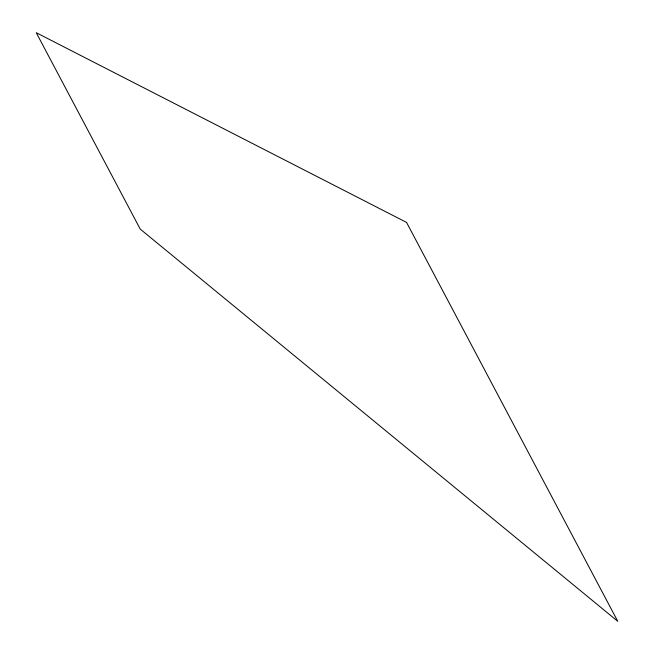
<?xml version="1.0" encoding="UTF-8"?>
<svg xmlns="http://www.w3.org/2000/svg" width="654" height="654" viewBox="0 0 654 654"><rect width="100%" height="100%" fill="white"/><g stroke="black" fill="none" stroke-linecap="round" stroke-linejoin="round"><path stroke-width="0.98" d="M406.551 222.409L36.248 32.7L140.226 229.088L617.752 621.3L406.551 222.409"/></g></svg>
